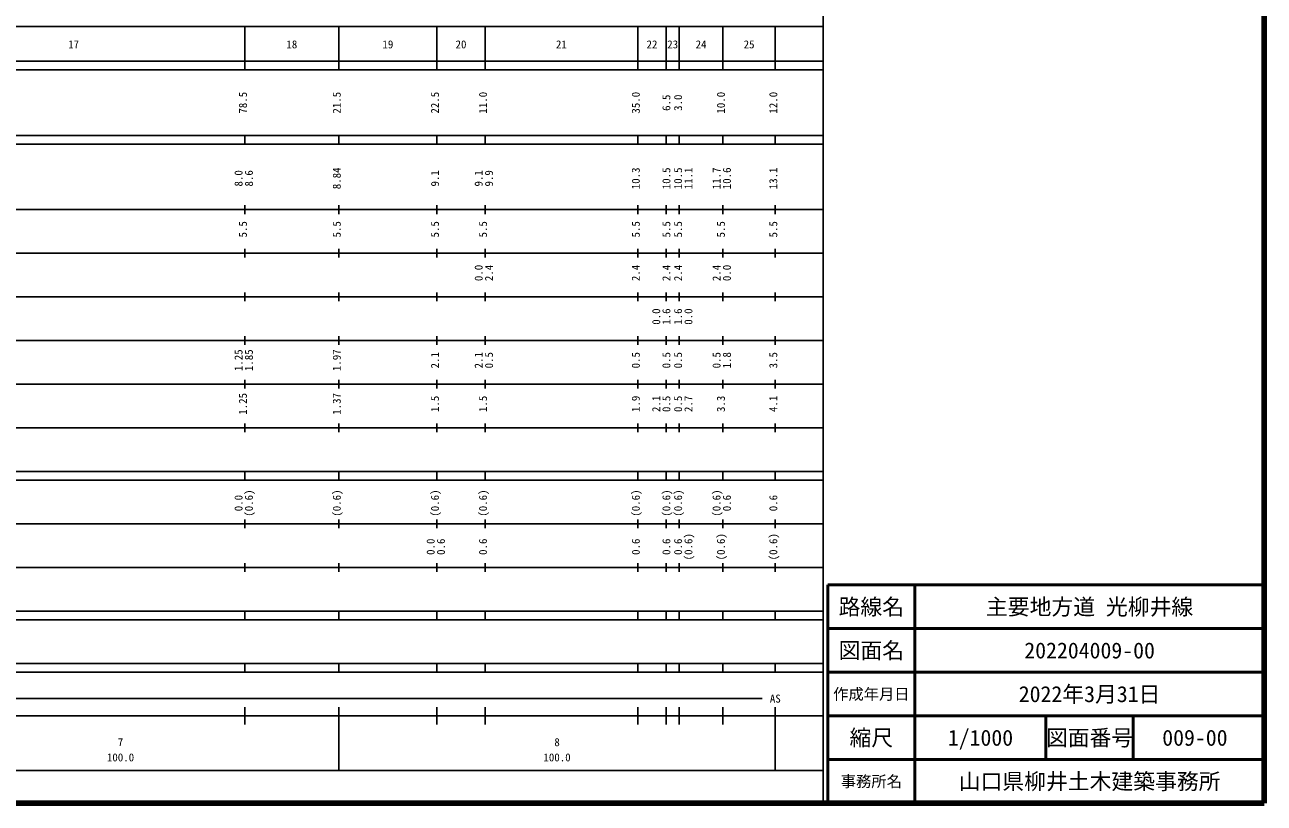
# Model space of a CAD drawing. Units: millimetres on the paper, enlarged 1000 times. Extents: x 40000 to 680000, y 20000 to 380000.
# Drawn here: x 396072 to 680000, y 20000 to 198357 of the extents above; entities that cross this region are included whole.
import ezdxf
from ezdxf.enums import TextEntityAlignment as Align

# ---------------------------------------------------------------- set-up
doc = ezdxf.new("R2010")
doc.units = ezdxf.units.MM
doc.header["$LTSCALE"] = 1000
for name, color, linetype, lineweight in [('M-TTL', 2, 'Continuous', 140), ('M-TTL-BAND', 7, 'Continuous', 25), ('M-TTL-FRAM', 2, 'Continuous', 50), ('M-TTL-LINE', 7, 'Continuous', 50)]:
    doc.layers.add(name, color=color, linetype=linetype, lineweight=lineweight)
doc.layers.add('M-TTL-TXT', color=7, linetype='Continuous')
doc.styles.add('ＭＳ ゴシック', font='')
doc.styles.get('ＭＳ ゴシック').set_extended_font_data('MS Gothic')

msp = doc.modelspace()

# ---------------------------------------------------------------- linework, layer by layer
at = {"layer": 'M-TTL'}
for p, q in [((680000, 20000), (680000, 380000)), ((40000, 20000), (680000, 20000))]:
    msp.add_line(p, q, dxfattribs=at)
at = {"layer": 'M-TTL-BAND'}
for p, q in [((579000, 20000), (579000, 370000)), ((68000, 198000), (579000, 198000)), ((446500, 188000), (446500, 198000)), ((468000, 188000), (468000, 198000)), ((490500, 188000), (490500, 198000)), ((501500, 188000), (501500, 198000)), ((536500, 188000), (536500, 198000)), ((543000, 188000), (543000, 198000)), ((546000, 188000), (546000, 198000)), ((556000, 188000), (556000, 198000)), ((568000, 188000), (568000, 198000)), ((40000, 190000), (579000, 190000)), ((40000, 188000), (579000, 188000)), ((40000, 173000), (579000, 173000)), ((40000, 171000), (579000, 171000)), ((446500, 171000), (446500, 173000)), ((468000, 171000), (468000, 173000)), ((490500, 171000), (490500, 173000)), ((501500, 171000), (501500, 173000)), ((536500, 171000), (536500, 173000)), ((543000, 171000), (543000, 173000)), ((546000, 171000), (546000, 173000)), ((556000, 171000), (556000, 173000)), ((568000, 171000), (568000, 173000)), ((446500, 155000), (446500, 157000)), ((468000, 155000), (468000, 157000)), ((490500, 155000), (490500, 157000)), ((501500, 155000), (501500, 157000)), ((536500, 155000), (536500, 157000)), ((543000, 155000), (543000, 157000)), ((546000, 155000), (546000, 157000)), ((556000, 155000), (556000, 157000)), ((568000, 155000), (568000, 157000)), ((40000, 156000), (579000, 156000)), ((46000, 146000), (579000, 146000)), ((446500, 145000), (446500, 147000)), ((468000, 145000), (468000, 147000)), ((490500, 145000), (490500, 147000)), ((501500, 145000), (501500, 147000)), ((536500, 145000), (536500, 147000)), ((543000, 145000), (543000, 147000)), ((546000, 145000), (546000, 147000)), ((556000, 145000), (556000, 147000)), ((568000, 145000), (568000, 147000)), ((446500, 135000), (446500, 137000)), ((468000, 135000), (468000, 137000)), ((490500, 135000), (490500, 137000)), ((501500, 135000), (501500, 137000)), ((536500, 135000), (536500, 137000)), ((543000, 135000), (543000, 137000)), ((546000, 135000), (546000, 137000)), ((556000, 135000), (556000, 137000)), ((568000, 135000), (568000, 137000)), ((52000, 136000), (579000, 136000)), ((46000, 126000), (579000, 126000)), ((446500, 125000), (446500, 127000)), ((468000, 125000), (468000, 127000)), ((490500, 125000), (490500, 127000)), ((501500, 125000), (501500, 127000)), ((536500, 125000), (536500, 127000)), ((543000, 125000), (543000, 127000)), ((546000, 125000), (546000, 127000)), ((556000, 125000), (556000, 127000)), ((568000, 125000), (568000, 127000)), ((446500, 115000), (446500, 117000)), ((468000, 115000), (468000, 117000)), ((490500, 115000), (490500, 117000)), ((501500, 115000), (501500, 117000)), ((536500, 115000), (536500, 117000)), ((543000, 115000), (543000, 117000)), ((546000, 115000), (546000, 117000)), ((556000, 115000), (556000, 117000)), ((568000, 115000), (568000, 117000)), ((52000, 116000), (579000, 116000)), ((46000, 106000), (579000, 106000)), ((446500, 105000), (446500, 107000)), ((468000, 105000), (468000, 107000)), ((490500, 105000), (490500, 107000)), ((501500, 105000), (501500, 107000)), ((536500, 105000), (536500, 107000)), ((543000, 105000), (543000, 107000)), ((546000, 105000), (546000, 107000)), ((556000, 105000), (556000, 107000)), ((568000, 105000), (568000, 107000)), ((40000, 96000), (579000, 96000)), ((40000, 94000), (579000, 94000)), ((446500, 94000), (446500, 96000)), ((468000, 94000), (468000, 96000)), ((490500, 94000), (490500, 96000)), ((501500, 94000), (501500, 96000)), ((536500, 94000), (536500, 96000)), ((543000, 94000), (543000, 96000)), ((546000, 94000), (546000, 96000)), ((556000, 94000), (556000, 96000)), ((568000, 94000), (568000, 96000)), ((49000, 84000), (579000, 84000)), ((446500, 83000), (446500, 85000)), ((468000, 83000), (468000, 85000)), ((490500, 83000), (490500, 85000)), ((501500, 83000), (501500, 85000)), ((536500, 83000), (536500, 85000)), ((543000, 83000), (543000, 85000)), ((546000, 83000), (546000, 85000)), ((556000, 83000), (556000, 85000)), ((568000, 83000), (568000, 85000)), ((40000, 74000), (579000, 74000)), ((446500, 73000), (446500, 75000)), ((468000, 73000), (468000, 75000)), ((490500, 73000), (490500, 75000)), ((501500, 73000), (501500, 75000)), ((536500, 73000), (536500, 75000)), ((543000, 73000), (543000, 75000)), ((546000, 73000), (546000, 75000)), ((556000, 73000), (556000, 75000)), ((568000, 73000), (568000, 75000)), ((40000, 64000), (579000, 64000)), ((446500, 62000), (446500, 64000)), ((468000, 62000), (468000, 64000)), ((490500, 62000), (490500, 64000)), ((501500, 62000), (501500, 64000)), ((536500, 62000), (536500, 64000)), ((543000, 62000), (543000, 64000)), ((546000, 62000), (546000, 64000)), ((556000, 62000), (556000, 64000)), ((568000, 62000), (568000, 64000)), ((40000, 62000), (579000, 62000)), ((40000, 52000), (579000, 52000)), ((446500, 50000), (446500, 52000)), ((468000, 50000), (468000, 52000)), ((490500, 50000), (490500, 52000)), ((501500, 50000), (501500, 52000)), ((536500, 50000), (536500, 52000)), ((543000, 50000), (543000, 52000)), ((546000, 50000), (546000, 52000)), ((556000, 50000), (556000, 52000)), ((568000, 50000), (568000, 52000)), ((40000, 50000), (579000, 50000)), ((71000, 44000), (565000, 44000)), ((40000, 40000), (579000, 40000)), ((446500, 38000), (446500, 42000)), ((468000, 27500), (468000, 42000)), ((490500, 38000), (490500, 42000)), ((501500, 38000), (501500, 42000)), ((536500, 38000), (536500, 42000)), ((543000, 38000), (543000, 42000)), ((546000, 38000), (546000, 42000)), ((556000, 38000), (556000, 42000)), ((568000, 27500), (568000, 42000)), ((68000, 27500), (579000, 27500))]:
    msp.add_line(p, q, dxfattribs=at)
at = {"layer": 'M-TTL-FRAM'}
for p, q in [((680000, 70000), (580000, 70000)), ((580000, 70000), (580000, 20000))]:
    msp.add_line(p, q, dxfattribs=at)
at = {"layer": 'M-TTL-LINE'}
for p, q in [((600000, 70000), (600000, 20000)), ((680000, 60000), (580000, 60000)), ((680000, 50000), (580000, 50000)), ((680000, 40000), (580000, 40000)), ((630000, 40000), (630000, 30000)), ((650000, 40000), (650000, 30000)), ((680000, 30000), (580000, 30000))]:
    msp.add_line(p, q, dxfattribs=at)

# ---------------------------------------------------------------- texts
at = {"layer": 'M-TTL-BAND', "style": 'ＭＳ ゴシック'}
for s, p in [('17', (407250, 192405)), ('18', (457250, 192405)), ('19', (479250, 192405)), ('20', (496000, 192405)), ('21', (519000, 192405)), ('22', (539750, 192405)), ('23', (544500, 192405)), ('24', (551000, 192405)), ('25', (562000, 192405)), ('AS', (568000, 42500)), ('7', (418000, 32523)), ('8', (518000, 32523)), ('100.0', (418000, 29033)), ('100.0', (518000, 29033))]:
    msp.add_text(s, height=1833, dxfattribs=at).set_placement(p, align=Align.BOTTOM_CENTER)
for s, p in [('78.5', (447500, 180500)), ('21.5', (469000, 180500)), ('22.5', (491500, 180500)), ('11.0', (502500, 180500)), ('35.0', (537500, 180500)), ('6.5', (544507, 180500)), ('3.0', (547188, 180500)), ('10.0', (557000, 180500)), ('12.0', (569000, 180500)), ('8.0', (446500, 163174)), ('8.6', (448870, 163174)), ('8.84', (469000, 163174)), ('9.1', (491500, 163174)), ('9.1', (501500, 163174)), ('9.9', (503870, 163174)), ('10.3', (537500, 163174)), ('10.5', (544507, 163174)), ('10.5', (547188, 163174)), ('11.1', (549555, 163174)), ('11.7', (556000, 163174)), ('10.6', (558370, 163174)), ('13.1', (569000, 163174)), ('5.5', (447500, 151500)), ('5.5', (469000, 151500)), ('5.5', (491500, 151500)), ('5.5', (502500, 151500)), ('5.5', (537500, 151500)), ('5.5', (544507, 151500)), ('5.5', (547188, 151500)), ('5.5', (557000, 151500)), ('5.5', (569000, 151500)), ('0.0', (501500, 141500)), ('2.4', (503870, 141500)), ('2.4', (537500, 141500)), ('2.4', (544507, 141500)), ('2.4', (547188, 141500)), ('2.4', (556000, 141500)), ('0.0', (558370, 141500)), ('0.0', (542183, 131500)), ('1.6', (544507, 131500)), ('1.6', (547188, 131500)), ('0.0', (549555, 131500)), ('1.25', (446500, 121500)), ('1.85', (448870, 121500)), ('1.97', (469000, 121500)), ('2.1', (491500, 121500)), ('2.1', (501500, 121500)), ('0.5', (503870, 121500)), ('0.5', (537500, 121500)), ('0.5', (544507, 121500)), ('0.5', (547188, 121500)), ('0.5', (556000, 121500)), ('1.8', (558370, 121500)), ('3.5', (569000, 121500)), ('1.25', (447500, 111500)), ('1.37', (469000, 111500)), ('1.5', (491500, 111500)), ('1.5', (502500, 111500)), ('1.9', (537500, 111500)), ('2.1', (542183, 111500)), ('0.5', (544507, 111500)), ('0.5', (547188, 111500)), ('2.7', (549555, 111500)), ('3.3', (557000, 111500)), ('4.1', (569000, 111500)), ('(0.6)', (448870, 88764)), ('(0.6)', (469000, 88764)), ('(0.6)', (491500, 88764)), ('(0.6)', (502500, 88764)), ('(0.6)', (537500, 88764)), ('(0.6)', (544507, 88764)), ('(0.6)', (547188, 88764)), ('(0.6)', (556000, 88764)), ('0.0', (446500, 88764)), ('0.6', (558370, 88764)), ('0.6', (569000, 88764)), ('0.0', (490500, 78764)), ('0.6', (492870, 78764)), ('0.6', (502500, 78764)), ('0.6', (537500, 78764)), ('0.6', (544507, 78764)), ('0.6', (547188, 78764)), ('(0.6)', (549555, 78764)), ('(0.6)', (557000, 78764)), ('(0.6)', (569000, 78764))]:
    msp.add_text(s, height=1833, rotation=90, dxfattribs=at).set_placement(p, align=Align.BOTTOM_CENTER)
at = {"layer": 'M-TTL-TXT', "style": 'ＭＳ ゴシック'}
for s, height, p in [('路線名', 3666, (590000, 65000)), ('路線名', 3666, (590000, 65000)), ('主要地方道 光柳井線', 3666, (640000, 65000)), ('図面名', 3666, (590000, 55000)), ('図面名', 3666, (590000, 55000)), ('202204009-00', 3666, (640000, 55000)), ('作成年月日', 2566, (590000, 45000)), ('作成年月日', 2566, (590000, 45000)), ('2022年3月31日', 3666, (640000, 45000)), ('縮尺', 3666, (590000, 35000)), ('縮尺', 3666, (590000, 35000)), ('1/1000', 3666, (615000, 35000)), ('図面番号', 3666, (640000, 35000)), ('図面番号', 3666, (640000, 35000)), ('009-00', 3666, (664125, 35000)), ('事務所名', 2566, (590000, 25000)), ('事務所名', 2566, (590000, 25000)), ('山口県柳井土木建築事務所', 3666, (640000, 25000))]:
    msp.add_text(s, height=height, dxfattribs=at).set_placement(p, align=Align.MIDDLE_CENTER)

doc.saveas('drawing.dxf')
